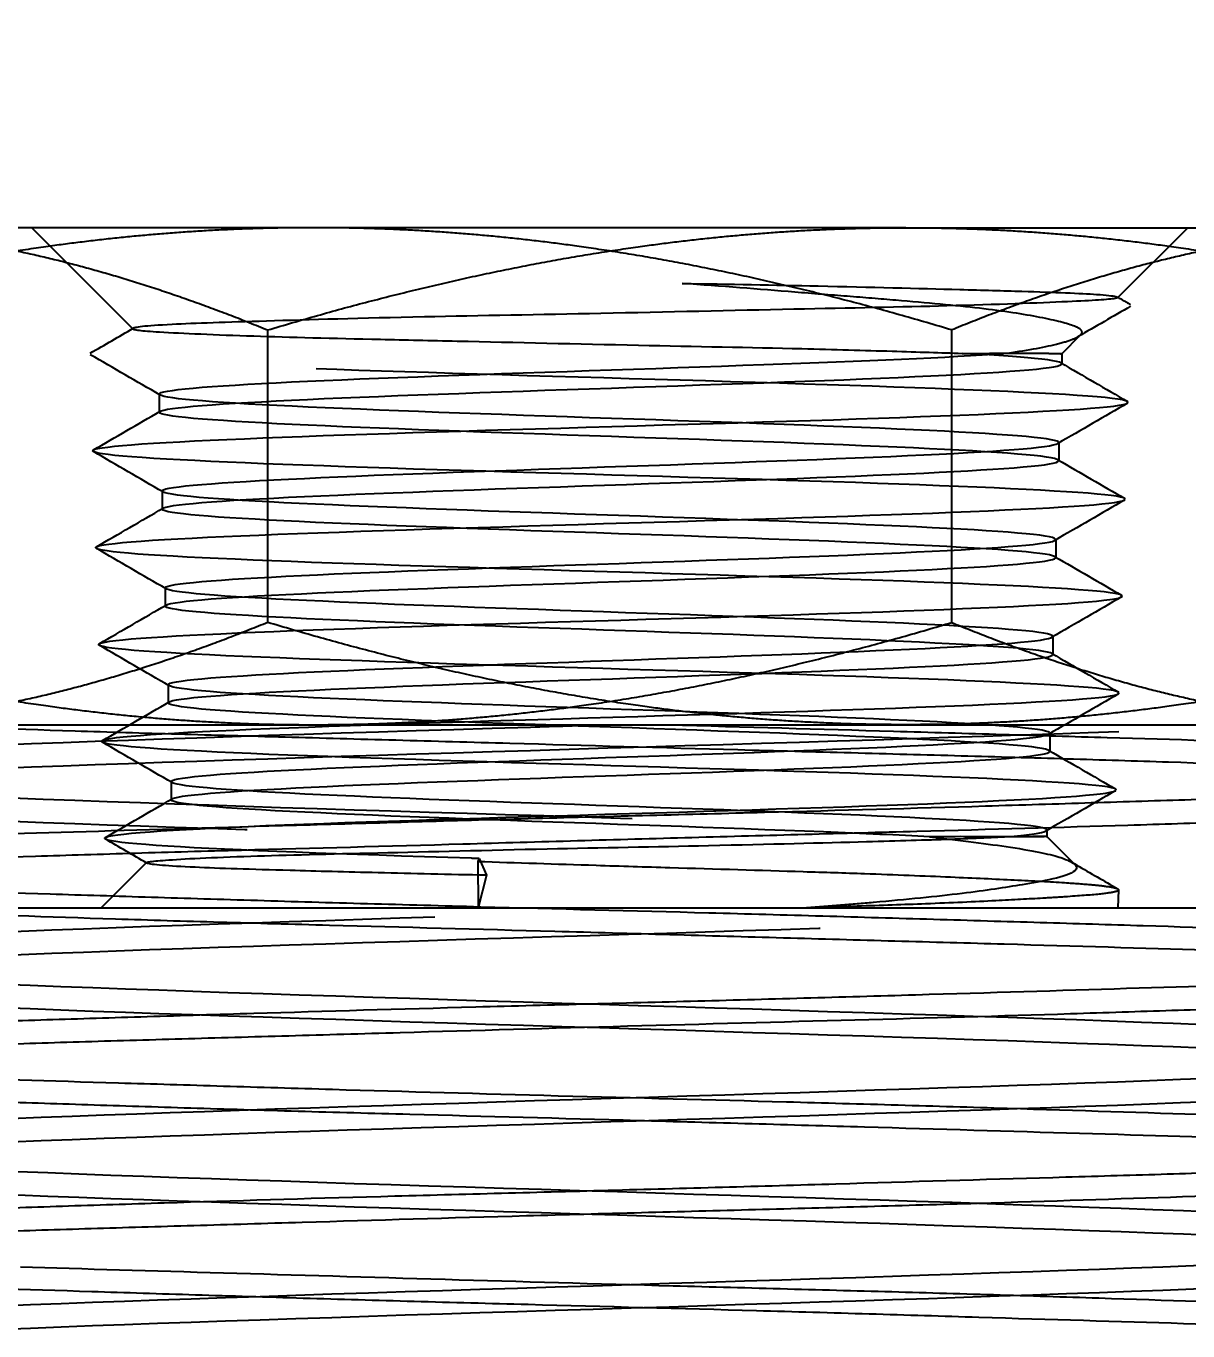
# Model space of a CAD drawing. Header units: millimetres. Extents: x -46397 to 283259, y -8690 to 23983.
# Drawn here: x -20081.2 to -20063.51, y 5186.34 to 5206.2 of the extents above; entities that cross this region are included whole.
import ezdxf
from ezdxf import colors
from ezdxf.entities.mleader import LeaderData, LeaderLine
from ezdxf.enums import TextEntityAlignment as Align
from ezdxf.math import Vec2, Vec3

# ---------------------------------------------------------------- set-up
doc = ezdxf.new("R2010")
doc.units = ezdxf.units.MM
doc.linetypes.add('PHANTOM', pattern=[63.5, 31.75, -6.35, 6.35, -6.35, 6.35, -6.35])
doc.styles.add('GHI CHÚ 2', font='arial.ttf', dxfattribs={"width": 0.8, "height": 1})
doc.styles.add('Tahoma', font='tahoma.ttf')
doc.styles.add('Text_nameplate', font='arial.ttf', dxfattribs={"width": 0.9, "height": 2.5})

# ---------------------------------------------------------------- blocks, each defined once
blk = doc.blocks.new('BO-1')
at = {"color": 251, "linetype": 'PHANTOM', "ltscale": 5, "extrusion": (6.89019e-16, 1, 0)}
for p, q in [((763.714, 3362.435), (746.883, 3362.435)), ((751.942, 3360.894), (750.401, 3362.435)), ((763.714, 3362.435), (776.036, 3362.435)), ((766.942, 3361.37), (768.007, 3362.435)), ((753.996, 3356.424), (753.996, 3360.878)), ((764.412, 3356.424), (764.412, 3360.878)), ((766.088, 3360.515), (766.378, 3360.806)), ((766.088, 3360.515), (766.088, 3360.362)), ((752.343, 3359.901), (752.343, 3359.624)), ((766.042, 3359.164), (766.042, 3358.887)), ((752.389, 3358.426), (752.389, 3358.149)), ((765.996, 3357.688), (765.996, 3357.412)), ((752.435, 3356.951), (752.435, 3356.674)), ((765.951, 3356.213), (765.951, 3355.937)), ((752.48, 3355.476), (752.48, 3355.199)), ((739.603, 3354.867), (778.805, 3354.867)), ((765.905, 3354.738), (765.905, 3354.462)), ((752.526, 3354.001), (752.526, 3353.724)), ((765.859, 3353.167), (766.288, 3352.738)), ((765.86, 3353.263), (765.86, 3353.167)), ((752.15, 3352.768), (751.461, 3352.079)), ((757.194, 3352.786), (757.2, 3352.079)), ((757.214, 3352.83), (757.328, 3352.575)), ((757.328, 3352.575), (757.2, 3352.079)), ((766.863, 3352.413), (766.943, 3352.367)), ((766.947, 3352.079), (766.956, 3352.353)), ((745.264, 3352.079), (772.669, 3352.079))]:
    blk.add_line(p, q, dxfattribs=at)
at = {"color": 251, "linetype": 'PHANTOM', "ltscale": 5}
for points, weights in [([(754.694, 3362.435), (750.184, 3362.435), (744.977, 3360.878)], [1.45403500584, 1.45403500584, 1.34963998936]), ([(746.883, 3362.435), (750.184, 3362.435), (753.996, 3360.878)], [1.45403500584, 1.45403500584, 1.34963998936]), ([(753.996, 3360.878), (759.204, 3362.435), (763.714, 3362.435)], [1.34963998936, 1.45403500584, 1.45403500584]), ([(764.412, 3360.878), (759.204, 3362.435), (754.694, 3362.435)], [1.34963998936, 1.45403500584, 1.45403500584]), ([(763.714, 3362.435), (768.224, 3362.435), (773.432, 3360.878)], [1.45403500584, 1.45403500584, 1.34963998936]), ([(771.526, 3362.435), (768.224, 3362.435), (764.412, 3360.878)], [1.45403500584, 1.45403500584, 1.34963998936]), ([(744.977, 3356.424), (750.184, 3354.867), (754.694, 3354.867)], [1.34963998936, 1.45403500584, 1.45403500584]), ([(753.996, 3356.424), (750.184, 3354.867), (746.883, 3354.867)], [1.34963998936, 1.45403500584, 1.45403500584]), ([(763.714, 3354.867), (759.204, 3354.867), (753.996, 3356.424)], [1.45403500584, 1.45403500584, 1.34963998936]), ([(754.694, 3354.867), (759.204, 3354.867), (764.412, 3356.424)], [1.45403500584, 1.45403500584, 1.34963998936]), ([(773.432, 3356.424), (768.224, 3354.867), (763.714, 3354.867)], [1.34963998936, 1.45403500584, 1.45403500584]), ([(764.412, 3356.424), (768.224, 3354.867), (771.526, 3354.867)], [1.34963998936, 1.45403500584, 1.45403500584])]:
    blk.add_rational_spline(points, weights, degree=2, dxfattribs=at)
for points, knots in [([(757.214, 3352.83), (757.175, 3352.831), (757.136, 3352.832), (755.156, 3352.895), (753.454, 3352.957), (751.493, 3353.08), (751.247, 3353.142), (752.366, 3353.265), (753.724, 3353.327), (757.268, 3353.45), (759.432, 3353.511), (763.318, 3353.635), (765.015, 3353.696), (766.954, 3353.82), (767.183, 3353.881), (766.031, 3354.004), (764.655, 3354.066), (761.085, 3354.189), (758.912, 3354.251), (755.024, 3354.374), (753.333, 3354.436), (751.417, 3354.559), (751.203, 3354.621), (752.39, 3354.744), (753.783, 3354.805), (757.379, 3354.929), (759.56, 3354.99), (763.45, 3355.114), (765.135, 3355.175), (767.029, 3355.298), (767.226, 3355.36), (766.005, 3355.483), (764.595, 3355.545), (760.973, 3355.668), (758.785, 3355.73), (754.892, 3355.853), (753.213, 3355.915), (751.342, 3356.038), (751.162, 3356.099), (752.417, 3356.223), (753.845, 3356.284), (757.492, 3356.408), (759.688, 3356.469), (763.582, 3356.592), (765.255, 3356.654), (767.103, 3356.777), (767.266, 3356.839), (765.977, 3356.962), (764.532, 3357.024), (760.86, 3357.147), (758.655, 3357.209), (754.76, 3357.332), (753.093, 3357.393), (751.269, 3357.517), (751.123, 3357.578), (752.447, 3357.702), (753.909, 3357.763), (757.606, 3357.886), (759.818, 3357.948), (763.715, 3358.071), (765.375, 3358.133), (767.175, 3358.256), (767.305, 3358.318), (765.946, 3358.441), (764.466, 3358.503), (760.744, 3358.626), (758.524, 3358.687), (754.627, 3358.811), (752.974, 3358.872), (751.198, 3358.996), (751.085, 3359.057), (752.479, 3359.18), (753.976, 3359.242), (757.723, 3359.365), (759.95, 3359.427), (763.847, 3359.55), (765.493, 3359.612), (767.246, 3359.735), (767.341, 3359.797), (765.913, 3359.92), (764.399, 3359.981), (760.627, 3360.105), (758.392, 3360.166), (754.495, 3360.289), (752.856, 3360.351), (751.128, 3360.474), (751.05, 3360.536), (752.513, 3360.659), (754.045, 3360.721), (757.841, 3360.844), (760.082, 3360.906), (763.98, 3361.029), (765.612, 3361.091), (767.315, 3361.214), (767.375, 3361.275), (765.877, 3361.399), (764.328, 3361.46), (761.747, 3361.543), (761.035, 3361.565), (760.309, 3361.587)], [0.1246883, 0.1246883, 0.1246883, 0.1246883, 0.125, 0.125, 0.140625, 0.140625, 0.15625, 0.15625, 0.171875, 0.171875, 0.1875, 0.1875, 0.203125, 0.203125, 0.21875, 0.21875, 0.234375, 0.234375, 0.25, 0.25, 0.265625, 0.265625, 0.28125, 0.28125, 0.296875, 0.296875, 0.3125, 0.3125, 0.328125, 0.328125, 0.34375, 0.34375, 0.359375, 0.359375, 0.375, 0.375, 0.390625, 0.390625, 0.40625, 0.40625, 0.421875, 0.421875, 0.4375, 0.4375, 0.453125, 0.453125, 0.46875, 0.46875, 0.484375, 0.484375, 0.5, 0.5, 0.515625, 0.515625, 0.53125, 0.53125, 0.546875, 0.546875, 0.5625, 0.5625, 0.578125, 0.578125, 0.59375, 0.59375, 0.609375, 0.609375, 0.625, 0.625, 0.640625, 0.640625, 0.65625, 0.65625, 0.671875, 0.671875, 0.6875, 0.6875, 0.703125, 0.703125, 0.71875, 0.71875, 0.734375, 0.734375, 0.75, 0.75, 0.765625, 0.765625, 0.78125, 0.78125, 0.796875, 0.796875, 0.8125, 0.8125, 0.828125, 0.828125, 0.84375, 0.84375, 0.859375, 0.859375, 0.8648583, 0.8648583, 0.8648583, 0.8648583]), ([(760.309, 3361.587), (761.023, 3361.574), (761.72, 3361.562), (763.172, 3361.531), (763.902, 3361.512), (764.883, 3361.485), (765.2, 3361.476), (765.985, 3361.451), (766.372, 3361.437), (766.914, 3361.398), (767.009, 3361.376), (766.805, 3361.34), (766.562, 3361.325), (765.731, 3361.287), (765.104, 3361.264), (763.654, 3361.226), (762.864, 3361.21), (761.071, 3361.172), (760.07, 3361.149), (758.145, 3361.11), (757.231, 3361.094), (755.424, 3361.055), (754.62, 3361.032), (753.375, 3360.994), (752.886, 3360.978), (752.12, 3360.94), (751.951, 3360.918), (751.932, 3360.881), (752.069, 3360.864), (752.69, 3360.827), (753.207, 3360.805), (754.334, 3360.768), (754.989, 3360.751), (756.088, 3360.727), (756.478, 3360.718), (757.771, 3360.689), (758.711, 3360.666), (760.506, 3360.628), (761.35, 3360.612), (762.62, 3360.581), (763.083, 3360.568), (763.899, 3360.543), (764.257, 3360.532), (764.571, 3360.521)], [-2.497984, -2.497984, -2.497984, -2.497984, -2.412168, -2.412168, -2.308105, -2.308105, -2.25068, -2.25068, -2.1483, -2.1483, -2.026482, -2.026482, -1.921871, -1.921871, -1.801728, -1.801728, -1.693956, -1.693956, -1.575598, -1.575598, -1.465908, -1.465908, -1.342387, -1.342387, -1.226421, -1.226421, -1.086261, -1.086261, -0.951591, -0.951591, -0.786956, -0.786956, -0.628734, -0.628734, -0.54764, -0.54764, -0.368866, -0.368866, -0.203236, -0.203236, -0.098242, -0.098242, 0, 0, 0, 0]), ([(766.282, 3360.934), (766.175, 3360.976), (766, 3361.021), (765.755, 3361.069), (765.511, 3361.117), (765.203, 3361.163), (764.835, 3361.207)], [0.003451385, 0.003451385, 0.003451385, 0.003451385, 0.004601847, 0.004601847, 0.004601847, 0.005752309, 0.005752309, 0.005752309, 0.005752309]), ([(766.007, 3360.662), (766.107, 3360.687), (766.189, 3360.712), (766.251, 3360.736), (766.313, 3360.76), (766.355, 3360.783), (766.378, 3360.805), (766.4, 3360.828), (766.404, 3360.849), (766.388, 3360.871)], [0.001150462, 0.001150462, 0.001150462, 0.001150462, 0.001725693, 0.001725693, 0.001725693, 0.002300923, 0.002300923, 0.002300923, 0.002876154, 0.002876154, 0.002876154, 0.002876154]), ([(764.075, 3353.162), (763.606, 3353.186), (763.061, 3353.211), (760.932, 3353.296), (759.061, 3353.358), (755.691, 3353.481), (754.212, 3353.543), (752.51, 3353.666), (752.296, 3353.728), (753.267, 3353.851), (754.446, 3353.913), (757.523, 3354.036), (759.402, 3354.097), (762.777, 3354.221), (764.251, 3354.282), (765.935, 3354.406), (766.135, 3354.467), (765.134, 3354.59), (763.939, 3354.652), (760.838, 3354.775), (758.951, 3354.837), (755.573, 3354.96), (754.103, 3355.022), (752.437, 3355.145), (752.252, 3355.207), (753.283, 3355.33), (754.493, 3355.391), (757.618, 3355.515), (759.513, 3355.576), (762.895, 3355.7), (764.36, 3355.761), (766.007, 3355.884), (766.178, 3355.946), (765.117, 3356.069), (763.891, 3356.131), (760.742, 3356.254), (758.839, 3356.316), (755.455, 3356.439), (753.994, 3356.501), (752.367, 3356.624), (752.21, 3356.685), (753.301, 3356.809), (754.542, 3356.87), (757.714, 3356.994), (759.625, 3357.055), (763.013, 3357.178), (764.469, 3357.24), (766.077, 3357.363), (766.219, 3357.425), (765.097, 3357.548), (763.84, 3357.61), (760.645, 3357.733), (758.726, 3357.795), (755.336, 3357.918), (753.885, 3357.979), (752.297, 3358.103), (752.169, 3358.164), (753.321, 3358.288), (754.594, 3358.349), (757.813, 3358.472), (759.739, 3358.534), (763.132, 3358.657), (764.577, 3358.719), (766.146, 3358.842), (766.259, 3358.904), (765.076, 3359.027), (763.787, 3359.089), (760.545, 3359.212), (758.612, 3359.273), (755.217, 3359.397), (753.777, 3359.458), (752.229, 3359.582), (752.131, 3359.643), (753.344, 3359.766), (754.648, 3359.828), (757.913, 3359.951), (759.854, 3360.013), (763.25, 3360.136), (764.685, 3360.198), (766.213, 3360.321), (766.296, 3360.383), (765.417, 3360.47), (765.04, 3360.495), (764.571, 3360.521)], [0.1032123, 0.1032123, 0.1032123, 0.1032123, 0.109375, 0.109375, 0.125, 0.125, 0.140625, 0.140625, 0.15625, 0.15625, 0.171875, 0.171875, 0.1875, 0.1875, 0.203125, 0.203125, 0.21875, 0.21875, 0.234375, 0.234375, 0.25, 0.25, 0.265625, 0.265625, 0.28125, 0.28125, 0.296875, 0.296875, 0.3125, 0.3125, 0.328125, 0.328125, 0.34375, 0.34375, 0.359375, 0.359375, 0.375, 0.375, 0.390625, 0.390625, 0.40625, 0.40625, 0.421875, 0.421875, 0.4375, 0.4375, 0.453125, 0.453125, 0.46875, 0.46875, 0.484375, 0.484375, 0.5, 0.5, 0.515625, 0.515625, 0.53125, 0.53125, 0.546875, 0.546875, 0.5625, 0.5625, 0.578125, 0.578125, 0.59375, 0.59375, 0.609375, 0.609375, 0.625, 0.625, 0.640625, 0.640625, 0.65625, 0.65625, 0.671875, 0.671875, 0.6875, 0.6875, 0.703125, 0.703125, 0.71875, 0.71875, 0.7252129, 0.7252129, 0.7252129, 0.7252129]), ([(765.305, 3353.166), (765.909, 3353.219), (766.029, 3353.273), (765.148, 3353.388), (763.985, 3353.45), (760.932, 3353.573), (759.061, 3353.635), (755.691, 3353.758), (754.212, 3353.82), (752.51, 3353.943), (752.296, 3354.004), (753.267, 3354.128), (754.446, 3354.189), (757.523, 3354.312), (759.402, 3354.374), (762.777, 3354.497), (764.251, 3354.559), (765.935, 3354.682), (766.135, 3354.744), (765.134, 3354.867), (763.939, 3354.929), (760.838, 3355.052), (758.951, 3355.114), (755.573, 3355.237), (754.103, 3355.298), (752.437, 3355.422), (752.252, 3355.483), (753.283, 3355.606), (754.493, 3355.668), (757.618, 3355.791), (759.513, 3355.853), (762.895, 3355.976), (764.36, 3356.038), (766.007, 3356.161), (766.178, 3356.223), (765.117, 3356.346), (763.891, 3356.407), (760.742, 3356.531), (758.839, 3356.592), (755.455, 3356.716), (753.994, 3356.777), (752.367, 3356.9), (752.21, 3356.962), (753.301, 3357.085), (754.542, 3357.147), (757.714, 3357.27), (759.625, 3357.332), (763.013, 3357.455), (764.469, 3357.517), (766.077, 3357.64), (766.219, 3357.701), (765.097, 3357.825), (763.84, 3357.886), (760.645, 3358.01), (758.726, 3358.071), (755.336, 3358.194), (753.885, 3358.256), (752.297, 3358.379), (752.169, 3358.441), (753.321, 3358.564), (754.594, 3358.626), (757.813, 3358.749), (759.739, 3358.811), (763.132, 3358.934), (764.577, 3358.995), (766.146, 3359.119), (766.259, 3359.18), (765.076, 3359.304), (763.787, 3359.365), (760.545, 3359.488), (758.612, 3359.55), (755.217, 3359.673), (753.777, 3359.735), (752.229, 3359.858), (752.131, 3359.92), (753.344, 3360.043), (754.648, 3360.105), (757.913, 3360.228), (759.854, 3360.289), (763.081, 3360.407), (764.397, 3360.462), (765.201, 3360.518)], [0.0801539, 0.0801539, 0.0801539, 0.0801539, 0.09375, 0.09375, 0.109375, 0.109375, 0.125, 0.125, 0.140625, 0.140625, 0.15625, 0.15625, 0.171875, 0.171875, 0.1875, 0.1875, 0.203125, 0.203125, 0.21875, 0.21875, 0.234375, 0.234375, 0.25, 0.25, 0.265625, 0.265625, 0.28125, 0.28125, 0.296875, 0.296875, 0.3125, 0.3125, 0.328125, 0.328125, 0.34375, 0.34375, 0.359375, 0.359375, 0.375, 0.375, 0.390625, 0.390625, 0.40625, 0.40625, 0.421875, 0.421875, 0.4375, 0.4375, 0.453125, 0.453125, 0.46875, 0.46875, 0.484375, 0.484375, 0.5, 0.5, 0.515625, 0.515625, 0.53125, 0.53125, 0.546875, 0.546875, 0.5625, 0.5625, 0.578125, 0.578125, 0.59375, 0.59375, 0.609375, 0.609375, 0.625, 0.625, 0.640625, 0.640625, 0.65625, 0.65625, 0.671875, 0.671875, 0.6875, 0.6875, 0.7015687, 0.7015687, 0.7015687, 0.7015687]), ([(764.571, 3360.521), (764.965, 3360.521), (765.293, 3360.524), (765.833, 3360.525), (766.007, 3360.52), (766.121, 3360.514), (766.072, 3360.514), (765.769, 3360.518), (765.523, 3360.52), (765.201, 3360.518)], [-0.489558, -0.489558, -0.489558, -0.489558, -0.378056, -0.378056, -0.2463061, -0.2463061, -0.1244348, -0.1244348, 0, 0, 0, 0]), ([(745.433, 3328.131), (745.351, 3328.148), (745.301, 3328.166), (745.182, 3328.28), (746.058, 3328.376), (749.428, 3328.569), (751.913, 3328.665), (757.529, 3328.858), (760.646, 3328.954), (766.301, 3329.147), (768.823, 3329.243), (772.288, 3329.436), (773.222, 3329.532), (773.131, 3329.724), (772.106, 3329.821), (768.489, 3330.013), (765.907, 3330.11), (760.185, 3330.302), (757.061, 3330.399), (751.484, 3330.591), (749.047, 3330.688), (745.812, 3330.88), (745.023, 3330.977), (745.407, 3331.169), (746.579, 3331.265), (750.435, 3331.458), (753.109, 3331.554), (758.924, 3331.747), (762.049, 3331.843), (767.533, 3332.036), (769.879, 3332.132), (772.874, 3332.325), (773.515, 3332.421), (772.837, 3332.614), (771.52, 3332.71), (767.432, 3332.903), (764.672, 3332.999), (758.779, 3333.192), (755.661, 3333.288), (750.282, 3333.481), (748.035, 3333.577), (745.289, 3333.77), (744.798, 3333.866), (745.769, 3334.059), (747.23, 3334.155), (751.542, 3334.347), (754.381, 3334.444), (760.339, 3334.636), (763.441, 3334.733), (768.701, 3334.925), (770.844, 3335.022), (773.333, 3335.214), (773.672, 3335.311), (772.407, 3335.503), (770.806, 3335.6), (766.28, 3335.792), (763.367, 3335.888), (757.358, 3336.081), (754.279, 3336.177), (749.152, 3336.37), (747.119, 3336.466), (744.895, 3336.659), (744.71, 3336.755), (746.268, 3336.948), (748.006, 3337.044), (752.737, 3337.237), (755.717, 3337.333), (761.761, 3337.526), (764.81, 3337.622), (769.79, 3337.815), (771.708, 3337.911), (773.66, 3338.104), (773.689, 3338.2), (771.841, 3338.393), (769.969, 3338.489), (765.044, 3338.682), (762.004, 3338.778), (755.937, 3338.971), (752.927, 3339.067), (748.106, 3339.259), (746.31, 3339.356), (744.636, 3339.548), (744.763, 3339.645), (746.899, 3339.837), (748.902, 3339.934), (754.011, 3340.126), (757.103, 3340.223), (763.177, 3340.415), (766.142, 3340.512), (770.79, 3340.704), (772.46, 3340.8), (773.85, 3340.993), (773.566, 3341.089), (771.146, 3341.282), (769.016, 3341.378), (763.735, 3341.571), (760.597, 3341.667), (754.531, 3341.86), (751.619, 3341.956), (747.155, 3342.149), (745.616, 3342.245), (744.516, 3342.438), (744.958, 3342.534), (747.658, 3342.727), (749.909, 3342.823), (755.351, 3343.016), (758.527, 3343.112), (764.571, 3343.305), (767.423, 3343.401), (771.689, 3343.594), (773.093, 3343.69), (773.899, 3343.882), (773.3, 3343.979), (770.324, 3344.171), (767.956, 3344.268), (762.366, 3344.46), (759.159, 3344.557), (753.152, 3344.749), (750.368, 3344.846), (746.31, 3345.038), (745.047, 3345.135), (744.538, 3345.327), (745.294, 3345.423), (748.54, 3345.616), (751.02, 3345.712), (756.746, 3345.905), (759.976, 3346.001), (765.931, 3346.194), (768.639, 3346.29), (772.478, 3346.483), (773.597, 3346.579), (773.805, 3346.772), (772.893, 3346.868), (769.384, 3347.061), (766.797, 3347.157), (760.948, 3347.35), (757.703, 3347.446), (751.815, 3347.639), (749.189, 3347.735), (745.581, 3347.928), (744.608, 3348.024), (744.704, 3348.217), (745.771, 3348.313), (749.537, 3348.505), (752.225, 3348.602), (758.183, 3348.794), (761.436, 3348.891), (767.242, 3349.083), (769.779, 3349.18), (773.147, 3349.372), (773.968, 3349.469), (773.568, 3349.661), (772.348, 3349.758), (768.333, 3349.95), (765.549, 3350.046), (759.496, 3350.239), (756.243, 3350.335), (750.533, 3350.528), (748.092, 3350.624), (744.975, 3350.817), (744.307, 3350.913), (745.013, 3351.106), (746.385, 3351.202), (750.64, 3351.395), (753.513, 3351.491), (759.647, 3351.684), (762.892, 3351.78), (768.491, 3351.973), (770.83, 3352.069), (773.688, 3352.262), (774.199, 3352.358), (773.187, 3352.551), (771.667, 3352.647), (767.179, 3352.84), (764.224, 3352.936), (758.023, 3353.129), (754.794, 3353.225), (749.321, 3353.417), (747.09, 3353.514), (744.5, 3353.706), (744.148, 3353.803), (745.465, 3353.995), (747.131, 3354.092), (751.841, 3354.284), (754.873, 3354.381), (761.125, 3354.573), (764.33, 3354.67), (767.932, 3354.8), (768.8, 3354.833), (769.582, 3354.867)], [0.0142017, 0.0142017, 0.0142017, 0.0142017, 0.015625, 0.015625, 0.0234375, 0.0234375, 0.03125, 0.03125, 0.0390625, 0.0390625, 0.046875, 0.046875, 0.0546875, 0.0546875, 0.0625, 0.0625, 0.0703125, 0.0703125, 0.078125, 0.078125, 0.0859375, 0.0859375, 0.09375, 0.09375, 0.1015625, 0.1015625, 0.109375, 0.109375, 0.1171875, 0.1171875, 0.125, 0.125, 0.1328125, 0.1328125, 0.140625, 0.140625, 0.1484375, 0.1484375, 0.15625, 0.15625, 0.1640625, 0.1640625, 0.171875, 0.171875, 0.1796875, 0.1796875, 0.1875, 0.1875, 0.1953125, 0.1953125, 0.203125, 0.203125, 0.2109375, 0.2109375, 0.21875, 0.21875, 0.2265625, 0.2265625, 0.234375, 0.234375, 0.2421875, 0.2421875, 0.25, 0.25, 0.2578125, 0.2578125, 0.265625, 0.265625, 0.2734375, 0.2734375, 0.28125, 0.28125, 0.2890625, 0.2890625, 0.296875, 0.296875, 0.3046875, 0.3046875, 0.3125, 0.3125, 0.3203125, 0.3203125, 0.328125, 0.328125, 0.3359375, 0.3359375, 0.34375, 0.34375, 0.3515625, 0.3515625, 0.359375, 0.359375, 0.3671875, 0.3671875, 0.375, 0.375, 0.3828125, 0.3828125, 0.390625, 0.390625, 0.3984375, 0.3984375, 0.40625, 0.40625, 0.4140625, 0.4140625, 0.421875, 0.421875, 0.4296875, 0.4296875, 0.4375, 0.4375, 0.4453125, 0.4453125, 0.453125, 0.453125, 0.4609375, 0.4609375, 0.46875, 0.46875, 0.4765625, 0.4765625, 0.484375, 0.484375, 0.4921875, 0.4921875, 0.5, 0.5, 0.5078125, 0.5078125, 0.515625, 0.515625, 0.5234375, 0.5234375, 0.53125, 0.53125, 0.5390625, 0.5390625, 0.546875, 0.546875, 0.5546875, 0.5546875, 0.5625, 0.5625, 0.5703125, 0.5703125, 0.578125, 0.578125, 0.5859375, 0.5859375, 0.59375, 0.59375, 0.6015625, 0.6015625, 0.609375, 0.609375, 0.6171875, 0.6171875, 0.625, 0.625, 0.6328125, 0.6328125, 0.640625, 0.640625, 0.6484375, 0.6484375, 0.65625, 0.65625, 0.6640625, 0.6640625, 0.671875, 0.671875, 0.6796875, 0.6796875, 0.6875, 0.6875, 0.6953125, 0.6953125, 0.703125, 0.703125, 0.7109375, 0.7109375, 0.71875, 0.71875, 0.7265625, 0.7265625, 0.734375, 0.734375, 0.7371154, 0.7371154, 0.7371154, 0.7371154]), ([(751.286, 3328.117), (750.163, 3328.161), (749.151, 3328.206), (746.458, 3328.346), (745.382, 3328.443), (745.182, 3328.635), (746.058, 3328.732), (749.428, 3328.924), (751.913, 3329.021), (757.529, 3329.213), (760.646, 3329.31), (766.301, 3329.502), (768.823, 3329.599), (772.288, 3329.791), (773.222, 3329.887), (773.131, 3330.08), (772.106, 3330.176), (768.489, 3330.369), (765.907, 3330.465), (760.185, 3330.658), (757.061, 3330.754), (751.484, 3330.947), (749.047, 3331.043), (745.812, 3331.236), (745.023, 3331.332), (745.407, 3331.525), (746.579, 3331.621), (750.435, 3331.814), (753.109, 3331.91), (758.924, 3332.103), (762.049, 3332.199), (767.533, 3332.392), (769.879, 3332.488), (772.874, 3332.681), (773.515, 3332.777), (772.837, 3332.969), (771.52, 3333.066), (767.432, 3333.258), (764.672, 3333.355), (758.779, 3333.547), (755.661, 3333.644), (750.282, 3333.836), (748.035, 3333.933), (745.289, 3334.125), (744.798, 3334.222), (745.769, 3334.414), (747.23, 3334.51), (751.542, 3334.703), (754.381, 3334.799), (760.339, 3334.992), (763.441, 3335.088), (768.701, 3335.281), (770.844, 3335.377), (773.333, 3335.57), (773.672, 3335.666), (772.407, 3335.859), (770.806, 3335.955), (766.28, 3336.148), (763.367, 3336.244), (757.358, 3336.437), (754.279, 3336.533), (749.152, 3336.726), (747.119, 3336.822), (744.895, 3337.015), (744.71, 3337.111), (746.268, 3337.304), (748.006, 3337.4), (752.737, 3337.592), (755.717, 3337.689), (761.761, 3337.881), (764.81, 3337.978), (769.79, 3338.17), (771.708, 3338.267), (773.66, 3338.459), (773.689, 3338.556), (771.841, 3338.748), (769.969, 3338.845), (765.044, 3339.037), (762.004, 3339.134), (755.937, 3339.326), (752.927, 3339.422), (748.106, 3339.615), (746.31, 3339.711), (744.636, 3339.904), (744.763, 3340), (746.899, 3340.193), (748.902, 3340.289), (754.011, 3340.482), (757.103, 3340.578), (763.177, 3340.771), (766.142, 3340.867), (770.79, 3341.06), (772.46, 3341.156), (773.85, 3341.349), (773.566, 3341.445), (771.146, 3341.638), (769.016, 3341.734), (763.735, 3341.927), (760.597, 3342.023), (754.531, 3342.216), (751.619, 3342.312), (747.155, 3342.504), (745.616, 3342.601), (744.516, 3342.793), (744.958, 3342.89), (747.658, 3343.082), (749.909, 3343.179), (755.351, 3343.371), (758.527, 3343.468), (764.571, 3343.66), (767.423, 3343.757), (771.689, 3343.949), (773.093, 3344.045), (773.899, 3344.238), (773.3, 3344.334), (770.324, 3344.527), (767.956, 3344.623), (762.366, 3344.816), (759.159, 3344.912), (753.152, 3345.105), (750.368, 3345.201), (746.31, 3345.394), (745.047, 3345.49), (744.538, 3345.683), (745.294, 3345.779), (748.54, 3345.972), (751.02, 3346.068), (756.746, 3346.261), (759.976, 3346.357), (765.931, 3346.55), (768.639, 3346.646), (772.478, 3346.839), (773.597, 3346.935), (773.805, 3347.127), (772.893, 3347.224), (769.384, 3347.416), (766.797, 3347.513), (760.948, 3347.705), (757.703, 3347.802), (751.815, 3347.994), (749.189, 3348.091), (745.581, 3348.283), (744.608, 3348.38), (744.704, 3348.572), (745.771, 3348.668), (749.537, 3348.861), (752.225, 3348.957), (758.183, 3349.15), (761.436, 3349.246), (767.242, 3349.439), (769.779, 3349.535), (773.147, 3349.728), (773.968, 3349.824), (773.568, 3350.017), (772.348, 3350.113), (768.333, 3350.306), (765.549, 3350.402), (759.496, 3350.595), (756.243, 3350.691), (750.533, 3350.884), (748.092, 3350.98), (744.975, 3351.173), (744.307, 3351.269), (745.013, 3351.462), (746.385, 3351.558), (750.64, 3351.75), (753.513, 3351.847), (759.647, 3352.039), (762.892, 3352.136), (768.491, 3352.328), (770.83, 3352.425), (773.688, 3352.617), (774.199, 3352.714), (773.187, 3352.906), (771.667, 3353.003), (767.179, 3353.195), (764.224, 3353.292), (758.023, 3353.484), (754.794, 3353.58), (749.321, 3353.773), (747.09, 3353.869), (744.5, 3354.062), (744.148, 3354.158), (745.465, 3354.351), (747.131, 3354.447), (751.841, 3354.64), (754.873, 3354.736), (758.374, 3354.844), (758.75, 3354.856), (759.127, 3354.867)], [0.0042069, 0.0042069, 0.0042069, 0.0042069, 0.0078125, 0.0078125, 0.015625, 0.015625, 0.0234375, 0.0234375, 0.03125, 0.03125, 0.0390625, 0.0390625, 0.046875, 0.046875, 0.0546875, 0.0546875, 0.0625, 0.0625, 0.0703125, 0.0703125, 0.078125, 0.078125, 0.0859375, 0.0859375, 0.09375, 0.09375, 0.1015625, 0.1015625, 0.109375, 0.109375, 0.1171875, 0.1171875, 0.125, 0.125, 0.1328125, 0.1328125, 0.140625, 0.140625, 0.1484375, 0.1484375, 0.15625, 0.15625, 0.1640625, 0.1640625, 0.171875, 0.171875, 0.1796875, 0.1796875, 0.1875, 0.1875, 0.1953125, 0.1953125, 0.203125, 0.203125, 0.2109375, 0.2109375, 0.21875, 0.21875, 0.2265625, 0.2265625, 0.234375, 0.234375, 0.2421875, 0.2421875, 0.25, 0.25, 0.2578125, 0.2578125, 0.265625, 0.265625, 0.2734375, 0.2734375, 0.28125, 0.28125, 0.2890625, 0.2890625, 0.296875, 0.296875, 0.3046875, 0.3046875, 0.3125, 0.3125, 0.3203125, 0.3203125, 0.328125, 0.328125, 0.3359375, 0.3359375, 0.34375, 0.34375, 0.3515625, 0.3515625, 0.359375, 0.359375, 0.3671875, 0.3671875, 0.375, 0.375, 0.3828125, 0.3828125, 0.390625, 0.390625, 0.3984375, 0.3984375, 0.40625, 0.40625, 0.4140625, 0.4140625, 0.421875, 0.421875, 0.4296875, 0.4296875, 0.4375, 0.4375, 0.4453125, 0.4453125, 0.453125, 0.453125, 0.4609375, 0.4609375, 0.46875, 0.46875, 0.4765625, 0.4765625, 0.484375, 0.484375, 0.4921875, 0.4921875, 0.5, 0.5, 0.5078125, 0.5078125, 0.515625, 0.515625, 0.5234375, 0.5234375, 0.53125, 0.53125, 0.5390625, 0.5390625, 0.546875, 0.546875, 0.5546875, 0.5546875, 0.5625, 0.5625, 0.5703125, 0.5703125, 0.578125, 0.578125, 0.5859375, 0.5859375, 0.59375, 0.59375, 0.6015625, 0.6015625, 0.609375, 0.609375, 0.6171875, 0.6171875, 0.625, 0.625, 0.6328125, 0.6328125, 0.640625, 0.640625, 0.6484375, 0.6484375, 0.65625, 0.65625, 0.6640625, 0.6640625, 0.671875, 0.671875, 0.6796875, 0.6796875, 0.6875, 0.6875, 0.6953125, 0.6953125, 0.703125, 0.703125, 0.7109375, 0.7109375, 0.71875, 0.71875, 0.7265625, 0.7265625, 0.7275, 0.7275, 0.7275, 0.7275]), ([(752.631, 3354.722), (752.098, 3354.737), (751.57, 3354.753), (751.061, 3354.769), (750.042, 3354.801), (749.097, 3354.834), (748.226, 3354.867)], [0.564025617, 0.564025617, 0.564025617, 0.564025617, 0.565133722, 0.565133722, 0.565133722, 0.567349933, 0.567349933, 0.567349933, 0.567349933]), ([(760.094, 3354.867), (761.261, 3354.835), (762.405, 3354.801), (763.525, 3354.769), (764.085, 3354.753), (764.64, 3354.736), (765.187, 3354.721)], [0.178446271, 0.178446271, 0.178446271, 0.178446271, 0.180674103, 0.180674103, 0.180674103, 0.181788018, 0.181788018, 0.181788018, 0.181788018]), ([(766.169, 3354.345), (765.643, 3354.36), (765.105, 3354.376), (764.557, 3354.391), (764.01, 3354.406), (763.451, 3354.421), (762.882, 3354.437)], [0.555160774, 0.555160774, 0.555160774, 0.555160774, 0.556268879, 0.556268879, 0.556268879, 0.557376985, 0.557376985, 0.557376985, 0.557376985]), ([(769.475, 3353.77), (769.019, 3353.755), (768.546, 3353.74), (768.057, 3353.724), (767.567, 3353.709), (767.061, 3353.692), (766.538, 3353.676), (766.015, 3353.659), (765.473, 3353.642), (764.926, 3353.626)], [0.204066331, 0.204066331, 0.204066331, 0.204066331, 0.205180247, 0.205180247, 0.205180247, 0.206294162, 0.206294162, 0.206294162, 0.207408078, 0.207408078, 0.207408078, 0.207408078]), ([(767.095, 3353.339), (767.606, 3353.356), (768.106, 3353.372), (768.589, 3353.389), (769.071, 3353.406), (769.533, 3353.422), (769.973, 3353.439), (770.854, 3353.471), (771.652, 3353.502), (772.365, 3353.533)], [0.531890562, 0.531890562, 0.531890562, 0.531890562, 0.532998667, 0.532998667, 0.532998667, 0.534106773, 0.534106773, 0.534106773, 0.536322983, 0.536322983, 0.536322983, 0.536322983]), ([(759.813, 3353.484), (759.23, 3353.469), (758.65, 3353.454), (758.072, 3353.438), (757.495, 3353.422), (756.92, 3353.406), (756.348, 3353.39), (755.776, 3353.373), (755.204, 3353.356), (754.642, 3353.34), (753.517, 3353.307), (752.444, 3353.275), (751.421, 3353.244), (750.398, 3353.213), (749.417, 3353.183), (748.532, 3353.152)], [0.210749825, 0.210749825, 0.210749825, 0.210749825, 0.211863741, 0.211863741, 0.211863741, 0.212977656, 0.212977656, 0.212977656, 0.214091572, 0.214091572, 0.214091572, 0.216319403, 0.216319403, 0.216319403, 0.218547234, 0.218547234, 0.218547234, 0.218547234]), ([(760.454, 3353.152), (761.031, 3353.169), (761.606, 3353.184), (762.178, 3353.2), (762.75, 3353.216), (763.323, 3353.231), (763.883, 3353.247), (765.004, 3353.277), (766.075, 3353.307), (767.095, 3353.339)], [0.52745814, 0.52745814, 0.52745814, 0.52745814, 0.528566246, 0.528566246, 0.528566246, 0.529674351, 0.529674351, 0.529674351, 0.531890562, 0.531890562, 0.531890562, 0.531890562]), ([(757.328, 3352.575), (756.751, 3352.587), (756.196, 3352.6), (755.193, 3352.625), (754.743, 3352.637), (753.746, 3352.664), (753.254, 3352.679), (752.47, 3352.716), (752.223, 3352.737), (752.11, 3352.773), (752.203, 3352.788), (752.705, 3352.825), (753.149, 3352.847), (754.278, 3352.884), (754.934, 3352.9), (756.469, 3352.936), (757.348, 3352.958), (759.073, 3352.996), (759.906, 3353.011), (761.641, 3353.049), (762.45, 3353.07), (763.593, 3353.102), (764.022, 3353.114), (764.766, 3353.139), (765.073, 3353.152), (765.305, 3353.166)], [-1.59145, -1.59145, -1.59145, -1.59145, -1.491925, -1.491925, -1.398913, -1.398913, -1.263393, -1.263393, -1.107988, -1.107988, -0.971167, -0.971167, -0.818133, -0.818133, -0.67792, -0.67792, -0.527233, -0.527233, -0.390653, -0.390653, -0.231368, -0.231368, -0.116876, -0.116876, 0, 0, 0, 0]), ([(753.596, 3352.96), (754.689, 3352.991), (755.813, 3353.02), (756.968, 3353.053), (757.545, 3353.07), (758.133, 3353.086), (758.715, 3353.103), (759.297, 3353.12), (759.877, 3353.136), (760.454, 3353.152)], [0.523025719, 0.523025719, 0.523025719, 0.523025719, 0.52524193, 0.52524193, 0.52524193, 0.526350035, 0.526350035, 0.526350035, 0.52745814, 0.52745814, 0.52745814, 0.52745814]), ([(764.075, 3353.162), (764.559, 3353.105), (764.971, 3353.053), (765.699, 3352.944), (765.934, 3352.89), (766.284, 3352.775), (766.357, 3352.706), (766.179, 3352.548), (765.767, 3352.48), (765.233, 3352.388), (764.928, 3352.343), (764.176, 3352.25), (763.724, 3352.204), (763.222, 3352.161)], [-0.5149127, -0.5149127, -0.5149127, -0.5149127, -0.4706599, -0.4706599, -0.4189314, -0.4189314, -0.342217, -0.342217, -0.2247725, -0.2247725, -0.1184951, -0.1184951, -0.0000179, -0.0000179, -0.0000179, -0.0000179]), ([(765.305, 3353.166), (765.58, 3353.167), (765.755, 3353.17), (765.885, 3353.168), (765.867, 3353.164), (765.671, 3353.159), (765.487, 3353.159), (764.888, 3353.163), (764.515, 3353.164), (764.075, 3353.162)], [-0.5448981, -0.5448981, -0.5448981, -0.5448981, -0.3904702, -0.3904702, -0.2573751, -0.2573751, -0.12392, -0.12392, 0, 0, 0, 0]), ([(745.483, 3352.673), (746.129, 3352.704), (746.872, 3352.734), (747.715, 3352.767), (748.557, 3352.8), (749.475, 3352.833), (750.457, 3352.866)], [0.516377087, 0.516377087, 0.516377087, 0.516377087, 0.518593298, 0.518593298, 0.518593298, 0.520809508, 0.520809508, 0.520809508, 0.520809508]), ([(757.214, 3352.83), (757.211, 3352.823), (757.208, 3352.815), (757.201, 3352.801), (757.198, 3352.793), (757.194, 3352.786)], [0, 0, 0, 0, 0.002792144, 0.002792144, 0.005585631, 0.005585631, 0.005585631, 0.005585631]), ([(757.194, 3352.786), (757.782, 3352.768), (758.387, 3352.748), (759.371, 3352.716), (759.747, 3352.705), (760.818, 3352.672), (761.501, 3352.652), (762.472, 3352.622), (762.783, 3352.612), (763.553, 3352.585), (763.993, 3352.567), (764.751, 3352.534), (765.076, 3352.519), (765.658, 3352.49), (765.914, 3352.477), (766.288, 3352.453), (766.424, 3352.443), (766.614, 3352.426), (766.681, 3352.419), (766.834, 3352.399), (766.899, 3352.386), (766.971, 3352.356), (766.962, 3352.34), (766.854, 3352.312), (766.772, 3352.299), (766.525, 3352.274), (766.351, 3352.261), (766.034, 3352.24), (765.922, 3352.233), (765.588, 3352.214), (765.349, 3352.2), (764.762, 3352.171), (764.404, 3352.155), (763.686, 3352.127), (763.337, 3352.115), (762.722, 3352.095), (762.466, 3352.087), (762.203, 3352.079)], [-1.488217, -1.488217, -1.488217, -1.488217, -1.371742, -1.371742, -1.299767, -1.299767, -1.165207, -1.165207, -1.098862, -1.098862, -0.994899, -0.994899, -0.90341, -0.90341, -0.811185, -0.811185, -0.744059, -0.744059, -0.698409, -0.698409, -0.619671, -0.619671, -0.523002, -0.523002, -0.442684, -0.442684, -0.35123, -0.35123, -0.307007, -0.307007, -0.229592, -0.229592, -0.134685, -0.134685, -0.054524, -0.054524, -0.000001, -0.000001, -0.000001, -0.000001]), ([(747.906, 3352.384), (748.753, 3352.353), (749.677, 3352.323), (750.68, 3352.292), (751.181, 3352.276), (751.7, 3352.26), (752.227, 3352.243)], [0.236369885, 0.236369885, 0.236369885, 0.236369885, 0.238597716, 0.238597716, 0.238597716, 0.239711632, 0.239711632, 0.239711632, 0.239711632]), ([(755.513, 3352.145), (756.081, 3352.129), (756.662, 3352.113), (757.24, 3352.097), (758.396, 3352.066), (759.554, 3352.036), (760.713, 3352.005)], [0.241939463, 0.241939463, 0.241939463, 0.241939463, 0.243053378, 0.243053378, 0.243053378, 0.24528121, 0.24528121, 0.24528121, 0.24528121]), ([(763.216, 3352.16), (763.055, 3352.146), (762.89, 3352.133), (762.552, 3352.106), (762.379, 3352.093), (762.203, 3352.079)], [0.000001, 0.000001, 0.000001, 0.000001, 0.03785477, 0.03785477, 0.07570844, 0.07570844, 0.07570844, 0.07570844]), ([(754.936, 3351.812), (754.375, 3351.827), (753.819, 3351.843), (753.272, 3351.858), (752.724, 3351.874), (752.193, 3351.89), (751.677, 3351.907)], [0.496431191, 0.496431191, 0.496431191, 0.496431191, 0.497539296, 0.497539296, 0.497539296, 0.498647402, 0.498647402, 0.498647402, 0.498647402]), ([(761.848, 3351.62), (761.277, 3351.636), (760.701, 3351.653), (760.121, 3351.669), (759.541, 3351.686), (758.952, 3351.703), (758.369, 3351.719), (757.201, 3351.751), (756.057, 3351.782), (754.936, 3351.812)], [0.49199877, 0.49199877, 0.49199877, 0.49199877, 0.493106875, 0.493106875, 0.493106875, 0.49421498, 0.49421498, 0.49421498, 0.496431191, 0.496431191, 0.496431191, 0.496431191]), ([(765.212, 3351.525), (764.67, 3351.54), (764.111, 3351.556), (763.548, 3351.571), (762.986, 3351.587), (762.419, 3351.603), (761.848, 3351.62)], [0.489782559, 0.489782559, 0.489782559, 0.489782559, 0.490890664, 0.490890664, 0.490890664, 0.49199877, 0.49199877, 0.49199877, 0.49199877]), ([(769.703, 3351.382), (769.253, 3351.399), (768.779, 3351.415), (768.294, 3351.432), (767.324, 3351.464), (766.297, 3351.494), (765.212, 3351.525)], [0.486458243, 0.486458243, 0.486458243, 0.486458243, 0.487566348, 0.487566348, 0.487566348, 0.489782559, 0.489782559, 0.489782559, 0.489782559]), ([(772.465, 3351.045), (771.769, 3351.012), (770.985, 3350.979), (770.115, 3350.948), (769.245, 3350.917), (768.278, 3350.886), (767.267, 3350.855)], [0.267559523, 0.267559523, 0.267559523, 0.267559523, 0.269787354, 0.269787354, 0.269787354, 0.272015185, 0.272015185, 0.272015185, 0.272015185]), ([(756.012, 3350.182), (757.16, 3350.215), (758.314, 3350.249), (759.474, 3350.281), (760.633, 3350.313), (761.809, 3350.344), (762.939, 3350.375)], [0.45875561, 0.45875561, 0.45875561, 0.45875561, 0.46097182, 0.46097182, 0.46097182, 0.463188031, 0.463188031, 0.463188031, 0.463188031]), ([(762.939, 3350.375), (764.069, 3350.405), (765.164, 3350.436), (766.223, 3350.469), (766.752, 3350.486), (767.269, 3350.503), (767.766, 3350.52)], [0.463188031, 0.463188031, 0.463188031, 0.463188031, 0.465404242, 0.465404242, 0.465404242, 0.466512347, 0.466512347, 0.466512347, 0.466512347]), ([(752.687, 3350.087), (753.218, 3350.102), (753.761, 3350.117), (754.315, 3350.133), (754.869, 3350.149), (755.437, 3350.165), (756.012, 3350.182)], [0.456539399, 0.456539399, 0.456539399, 0.456539399, 0.457647504, 0.457647504, 0.457647504, 0.45875561, 0.45875561, 0.45875561, 0.45875561]), ([(754.982, 3349.317), (756.102, 3349.284), (757.249, 3349.251), (758.421, 3349.219), (759.594, 3349.188), (760.751, 3349.158), (761.894, 3349.127), (762.466, 3349.111), (763.034, 3349.095), (763.598, 3349.079)], [0.307660486, 0.307660486, 0.307660486, 0.307660486, 0.309888317, 0.309888317, 0.309888317, 0.312116148, 0.312116148, 0.312116148, 0.313230064, 0.313230064, 0.313230064, 0.313230064]), ([(752.823, 3349.029), (752.289, 3349.045), (751.768, 3349.062), (751.258, 3349.079), (750.748, 3349.095), (750.248, 3349.112), (749.77, 3349.128)], [0.432161081, 0.432161081, 0.432161081, 0.432161081, 0.433269187, 0.433269187, 0.433269187, 0.434377292, 0.434377292, 0.434377292, 0.434377292]), ([(759.625, 3348.839), (758.463, 3348.872), (757.309, 3348.902), (756.162, 3348.933), (755.589, 3348.948), (755.016, 3348.964), (754.459, 3348.98)], [0.42772866, 0.42772866, 0.42772866, 0.42772866, 0.429944871, 0.429944871, 0.429944871, 0.431052976, 0.431052976, 0.431052976, 0.431052976]), ([(768.961, 3348.064), (768.495, 3348.048), (768.011, 3348.033), (767.507, 3348.017), (767.004, 3348.002), (766.48, 3347.986), (765.95, 3347.971), (764.889, 3347.94), (763.789, 3347.907), (762.65, 3347.873)], [0.336622292, 0.336622292, 0.336622292, 0.336622292, 0.337736208, 0.337736208, 0.337736208, 0.338850124, 0.338850124, 0.338850124, 0.341077955, 0.341077955, 0.341077955, 0.341077955]), ([(762.65, 3347.873), (762.081, 3347.856), (761.499, 3347.839), (760.919, 3347.823), (760.339, 3347.807), (759.76, 3347.79), (759.181, 3347.775)], [0.341077955, 0.341077955, 0.341077955, 0.341077955, 0.34219187, 0.34219187, 0.34219187, 0.343305786, 0.343305786, 0.343305786, 0.343305786]), ([(757.446, 3347.728), (756.868, 3347.713), (756.287, 3347.697), (755.716, 3347.682), (754.574, 3347.65), (753.476, 3347.617), (752.42, 3347.584)], [0.344419702, 0.344419702, 0.344419702, 0.344419702, 0.345533617, 0.345533617, 0.345533617, 0.347761449, 0.347761449, 0.347761449, 0.347761449]), ([(763.13, 3347.534), (763.694, 3347.55), (764.255, 3347.567), (764.805, 3347.583), (765.907, 3347.617), (766.947, 3347.651), (767.929, 3347.683)], [0.397809816, 0.397809816, 0.397809816, 0.397809816, 0.398917921, 0.398917921, 0.398917921, 0.401134132, 0.401134132, 0.401134132, 0.401134132]), ([(748.451, 3347.104), (748.89, 3347.12), (749.354, 3347.136), (749.831, 3347.152), (750.308, 3347.167), (750.8, 3347.183), (751.306, 3347.198), (751.813, 3347.213), (752.335, 3347.229), (752.871, 3347.245), (753.408, 3347.26), (753.963, 3347.277), (754.522, 3347.294), (755.638, 3347.327), (756.777, 3347.361), (757.936, 3347.393), (758.515, 3347.41), (759.103, 3347.426), (759.687, 3347.441)], [0.387836868, 0.387836868, 0.387836868, 0.387836868, 0.388944973, 0.388944973, 0.388944973, 0.390053079, 0.390053079, 0.390053079, 0.391161184, 0.391161184, 0.391161184, 0.392269289, 0.392269289, 0.392269289, 0.3944855, 0.3944855, 0.3944855, 0.395593605, 0.395593605, 0.395593605, 0.395593605]), ([(759.687, 3347.441), (760.272, 3347.457), (760.85, 3347.472), (761.424, 3347.488), (761.998, 3347.503), (762.567, 3347.518), (763.13, 3347.534)], [0.395593605, 0.395593605, 0.395593605, 0.395593605, 0.396701711, 0.396701711, 0.396701711, 0.397809816, 0.397809816, 0.397809816, 0.397809816]), ([(751.318, 3346.234), (750.298, 3346.267), (749.349, 3346.297), (748.47, 3346.328), (748.031, 3346.344), (747.608, 3346.359), (747.211, 3346.375)], [0.367890972, 0.367890972, 0.367890972, 0.367890972, 0.370107183, 0.370107183, 0.370107183, 0.371215288, 0.371215288, 0.371215288, 0.371215288]), ([(765.254, 3346.185), (765.796, 3346.168), (766.33, 3346.151), (766.844, 3346.134), (767.872, 3346.1), (768.831, 3346.068), (769.722, 3346.036)], [0.380065002, 0.380065002, 0.380065002, 0.380065002, 0.381178918, 0.381178918, 0.381178918, 0.383406749, 0.383406749, 0.383406749, 0.383406749])]:
    blk.add_open_spline(points, degree=3, knots=knots, dxfattribs=at)
for points in [[(762.022, 3361.453), (761.475, 3361.497), (760.905, 3361.543), (760.309, 3361.587)], [(762.82, 3361.39), (762.564, 3361.41), (762.295, 3361.431), (762.022, 3361.453)], [(763.56, 3361.33), (763.324, 3361.35), (763.077, 3361.369), (762.82, 3361.39)], [(764.835, 3361.207), (764.466, 3361.25), (764.032, 3361.291), (763.56, 3361.33)], [(766.939, 3361.378), (767.005, 3361.34), (767.071, 3361.302), (767.137, 3361.263)], [(767.137, 3361.239), (766.87, 3361.084), (766.603, 3360.93), (766.337, 3360.776)], [(751.294, 3360.526), (751.511, 3360.651), (751.729, 3360.777), (751.946, 3360.903)], [(766.388, 3360.871), (766.372, 3360.892), (766.336, 3360.913), (766.282, 3360.934)], [(765.201, 3360.518), (765.539, 3360.563), (765.808, 3360.612), (766.007, 3360.662)], [(752.356, 3359.887), (752.002, 3360.092), (751.648, 3360.296), (751.294, 3360.501)], [(766.076, 3360.376), (766.414, 3360.18), (766.753, 3359.984), (767.091, 3359.788)], [(767.091, 3359.763), (766.737, 3359.559), (766.384, 3359.354), (766.03, 3359.149)], [(751.34, 3359.051), (751.679, 3359.247), (752.017, 3359.443), (752.356, 3359.639)], [(752.401, 3358.412), (752.048, 3358.616), (751.694, 3358.821), (751.34, 3359.026)], [(766.03, 3358.901), (766.368, 3358.705), (766.707, 3358.509), (767.045, 3358.313)], [(767.045, 3358.288), (766.692, 3358.084), (766.338, 3357.879), (765.984, 3357.674)], [(751.386, 3357.576), (751.724, 3357.772), (752.063, 3357.968), (752.401, 3358.164)], [(752.447, 3356.937), (752.093, 3357.141), (751.74, 3357.346), (751.386, 3357.551)], [(765.984, 3357.426), (766.323, 3357.23), (766.661, 3357.034), (767, 3356.838)], [(751.431, 3356.101), (751.77, 3356.297), (752.109, 3356.493), (752.447, 3356.689)], [(767, 3356.813), (766.646, 3356.608), (766.292, 3356.404), (765.938, 3356.199)], [(752.493, 3355.461), (752.139, 3355.666), (751.785, 3355.871), (751.432, 3356.076)], [(765.938, 3355.951), (766.277, 3355.755), (766.615, 3355.559), (766.954, 3355.363)], [(766.954, 3355.338), (766.6, 3355.133), (766.246, 3354.929), (765.893, 3354.724)], [(751.477, 3354.626), (751.816, 3354.822), (752.154, 3355.018), (752.493, 3355.214)], [(754.261, 3354.677), (753.709, 3354.692), (753.165, 3354.707), (752.631, 3354.722)], [(765.187, 3354.721), (765.734, 3354.705), (766.265, 3354.689), (766.78, 3354.674)], [(752.539, 3353.986), (752.185, 3354.191), (751.831, 3354.396), (751.477, 3354.6)], [(755.948, 3354.63), (755.376, 3354.646), (754.814, 3354.662), (754.261, 3354.677)], [(757.683, 3354.582), (757.103, 3354.598), (756.519, 3354.614), (755.948, 3354.63)], [(761.155, 3354.483), (760, 3354.515), (758.843, 3354.549), (757.683, 3354.582)], [(766.78, 3354.674), (767.811, 3354.644), (768.781, 3354.614), (769.688, 3354.582)], [(762.882, 3354.437), (762.312, 3354.452), (761.732, 3354.467), (761.155, 3354.483)], [(765.893, 3354.476), (766.231, 3354.28), (766.57, 3354.084), (766.908, 3353.888)], [(767.716, 3354.296), (767.213, 3354.313), (766.696, 3354.329), (766.169, 3354.345)], [(770.494, 3354.198), (769.646, 3354.23), (768.721, 3354.263), (767.716, 3354.296)], [(751.523, 3353.151), (751.861, 3353.347), (752.2, 3353.543), (752.538, 3353.739)], [(766.908, 3353.863), (766.554, 3353.658), (766.201, 3353.453), (765.847, 3353.249)], [(761.559, 3353.53), (760.983, 3353.515), (760.396, 3353.5), (759.813, 3353.484)], [(764.926, 3353.626), (763.834, 3353.593), (762.711, 3353.561), (761.559, 3353.53)], [(752.153, 3352.761), (751.943, 3352.882), (751.733, 3353.004), (751.523, 3353.125)], [(750.457, 3352.866), (750.948, 3352.882), (751.456, 3352.898), (751.982, 3352.914)], [(751.982, 3352.914), (752.507, 3352.929), (753.049, 3352.945), (753.596, 3352.96)], [(766.237, 3352.775), (766.446, 3352.655), (766.654, 3352.534), (766.863, 3352.413)], [(766.863, 3352.413), (766.863, 3352.413), (766.863, 3352.413), (766.863, 3352.413)], [(752.227, 3352.243), (752.754, 3352.227), (753.291, 3352.21), (753.839, 3352.194)], [(753.839, 3352.194), (754.386, 3352.177), (754.944, 3352.161), (755.513, 3352.145)], [(763.222, 3352.161), (763.22, 3352.161), (763.218, 3352.161), (763.216, 3352.16)], [(751.677, 3351.907), (750.645, 3351.94), (749.673, 3351.973), (748.765, 3352.006)], [(760.713, 3352.005), (761.292, 3351.989), (761.875, 3351.973), (762.447, 3351.957)], [(762.447, 3351.957), (763.019, 3351.94), (763.581, 3351.923), (764.134, 3351.907)], [(764.134, 3351.907), (764.686, 3351.89), (765.229, 3351.874), (765.761, 3351.858)], [(765.761, 3351.858), (766.294, 3351.842), (766.82, 3351.826), (767.329, 3351.81)], [(767.329, 3351.81), (768.347, 3351.779), (769.289, 3351.749), (770.156, 3351.718)], [(764.071, 3350.758), (763.511, 3350.741), (762.943, 3350.724), (762.373, 3350.708)], [(767.267, 3350.855), (766.255, 3350.824), (765.19, 3350.791), (764.071, 3350.758)], [(757.164, 3350.567), (756.01, 3350.536), (754.883, 3350.503), (753.783, 3350.47)], [(758.912, 3350.614), (758.328, 3350.598), (757.741, 3350.583), (757.164, 3350.567)], [(760.653, 3350.66), (760.076, 3350.645), (759.496, 3350.629), (758.912, 3350.614)], [(762.373, 3350.708), (761.803, 3350.692), (761.23, 3350.676), (760.653, 3350.66)], [(767.766, 3350.52), (768.262, 3350.536), (768.741, 3350.553), (769.201, 3350.569)], [(750.631, 3350.372), (750.137, 3350.357), (749.659, 3350.341), (749.198, 3350.326)], [(752.161, 3350.42), (751.635, 3350.404), (751.125, 3350.388), (750.631, 3350.372)], [(753.783, 3350.47), (753.233, 3350.453), (752.688, 3350.437), (752.161, 3350.42)], [(749.648, 3349.993), (750.121, 3350.009), (750.618, 3350.025), (751.126, 3350.041)], [(751.126, 3350.041), (751.635, 3350.056), (752.155, 3350.071), (752.687, 3350.087)], [(748.812, 3349.508), (749.717, 3349.476), (750.687, 3349.446), (751.722, 3349.415)], [(751.722, 3349.415), (752.239, 3349.4), (752.776, 3349.384), (753.322, 3349.367)], [(753.322, 3349.367), (753.869, 3349.351), (754.422, 3349.334), (754.982, 3349.317)], [(754.459, 3348.98), (753.901, 3348.996), (753.356, 3349.012), (752.823, 3349.029)], [(763.598, 3349.079), (764.162, 3349.062), (764.717, 3349.045), (765.257, 3349.029)], [(765.257, 3349.029), (766.336, 3348.995), (767.361, 3348.963), (768.331, 3348.931)], [(761.371, 3348.79), (760.791, 3348.807), (760.205, 3348.823), (759.625, 3348.839)], [(763.084, 3348.74), (762.521, 3348.756), (761.95, 3348.773), (761.371, 3348.79)], [(766.359, 3348.644), (765.304, 3348.675), (764.209, 3348.707), (763.084, 3348.74)], [(769.309, 3348.551), (768.397, 3348.583), (767.414, 3348.613), (766.359, 3348.644)], [(759.181, 3347.775), (758.602, 3347.759), (758.024, 3347.743), (757.446, 3347.728)], [(767.929, 3347.683), (768.911, 3347.715), (769.841, 3347.746), (770.67, 3347.777)], [(752.42, 3347.584), (751.892, 3347.567), (751.373, 3347.55), (750.869, 3347.534)], [(750.869, 3347.534), (750.365, 3347.517), (749.881, 3347.501), (749.416, 3347.485)], [(750.23, 3346.616), (751.209, 3346.584), (752.241, 3346.554), (753.324, 3346.523)], [(753.324, 3346.523), (754.406, 3346.492), (755.551, 3346.458), (756.697, 3346.424)], [(756.697, 3346.424), (757.844, 3346.391), (759.001, 3346.358), (760.169, 3346.326)], [(752.897, 3346.184), (752.359, 3346.201), (751.828, 3346.218), (751.318, 3346.234)], [(754.537, 3346.134), (753.982, 3346.151), (753.435, 3346.167), (752.897, 3346.184)], [(760.169, 3346.326), (760.753, 3346.31), (761.337, 3346.295), (761.909, 3346.279)], [(761.909, 3346.279), (762.482, 3346.264), (763.047, 3346.248), (763.605, 3346.233)], [(763.605, 3346.233), (764.162, 3346.217), (764.712, 3346.201), (765.254, 3346.185)], [(756.226, 3346.085), (755.655, 3346.101), (755.092, 3346.117), (754.537, 3346.134)], [(757.964, 3346.038), (757.381, 3346.054), (756.798, 3346.069), (756.226, 3346.085)], [(761.437, 3345.944), (760.288, 3345.976), (759.13, 3346.007), (757.964, 3346.038)], [(763.155, 3345.894), (762.586, 3345.911), (762.012, 3345.928), (761.437, 3345.944)], [(764.824, 3345.843), (764.28, 3345.86), (763.724, 3345.877), (763.155, 3345.894)], [(767.942, 3345.748), (766.951, 3345.779), (765.911, 3345.81), (764.824, 3345.843)], [(770.664, 3345.653), (769.84, 3345.686), (768.932, 3345.717), (767.942, 3345.748)]]:
    blk.add_open_spline(points, degree=3, dxfattribs=at)
at = {"color": 251, "linetype": 'PHANTOM', "ltscale": 5, "style": 'Text_nameplate', "width": 0.9, "flags": 2}
blk.add_attdef('SPEC.', text='', height=2.5, dxfattribs=at).set_placement((282.5, 89.666), align=Align.MIDDLE_CENTER)
at = {"color": 251, "linetype": 'PHANTOM', "ltscale": 5, "style": 'Tahoma'}
for tag, height, p in [('DESIGN_PRESSURE', 2.609, (320, 77.988)), ('PROJECT_CODE', 2.4, (245, 77.988)), ('SERIAL_NO.', 2.609, (245, 69.452)), ('MAX_WORKING_PRESS', 2.609, (320, 69.452)), ('YEAR', 2.609, (245, 60.915)), ('TEST_PRES.', 2.609, (320, 60.915)), ('VOLUME', 2.609, (245, 52.379)), ('MAX_WORKING_TEMP.', 2.609, (320, 52.379))]:
    blk.add_attdef(tag, text='', height=height, dxfattribs=at).set_placement(p, align=Align.MIDDLE_CENTER)
blk = doc.blocks.new('_Dot')
at = {"color": 0, "linetype": 'ByBlock', "lineweight": -2}
blk.add_line((-0.5, 0), (-1, 0), dxfattribs=at)
at = {"color": 0, "linetype": 'ByBlock', "const_width": 0.5}
blk.add_lwpolyline([(-0.25, 0, 1), (0.25, 0, 1)], format="xyb", close=True, dxfattribs=at)

msp = doc.modelspace()

# ---------------------------------------------------------------- block references
msp.add_blockref('BO-1', (-20831.517, 1840.699, -1.499))

# ---------------------------------------------------------------- leaders
at = {"color": 1}
ml = msp.add_multileader_mtext('Standard', dxfattribs=at)
ml.set_content('{\\C3;Bảo ôn dày 50mm, tỉ trọng 100kg/m3\\Pbọc 1 lớp}', color=1, style='GHI CHÚ 2')
ml.set_leader_properties(color=3, lineweight=9)
ml.set_arrow_properties(name='DOT')
ml.build(insert=Vec2(0, 0))
ml.multileader.update_dxf_attribs({"text_left_attachment_type": 5, "text_right_attachment_type": 5, "dogleg_length": 17.329, "arrow_head_size": 40})
ctx = ml.context
ctx.base_point, ctx.char_height, ctx.arrow_head_size, ctx.landing_gap_size, ctx.plane_origin = Vec3(-19918.347, 5089.387), 80, 40, 0.039, Vec3(-18023.309, 5376.824)
ctx.left_attachment, ctx.right_attachment = 5, 5
notes = []
notes.append((ctx, [(0, (1, 1, 0), (-19935.676, 5089.387), (1, 0), 17.329, [(1, [(-20203.34, 4779.279)], 0, [])])]))
ctx.mtext.insert, ctx.mtext.width, ctx.mtext.flow_direction = Vec3(-19918.308, 5329.897), 1538.2477, 5
for ctx, leaders in notes:
    for number, flags, end, landing, length, lines in leaders:
        leader = LeaderData()
        leader.index, (leader.has_last_leader_line, leader.has_dogleg_vector, leader.attachment_direction) = number, flags
        leader.last_leader_point, leader.dogleg_vector, leader.dogleg_length = Vec3(end), Vec3(landing), length
        for number, points, colour, breaks in lines:
            line = LeaderLine()
            line.index, line.vertices, line.color, line.breaks = number, Vec3.list(points), colors.encode_raw_color(colour), breaks
            leader.lines.append(line)
        ctx.leaders.append(leader)

doc.saveas('drawing.dxf')
